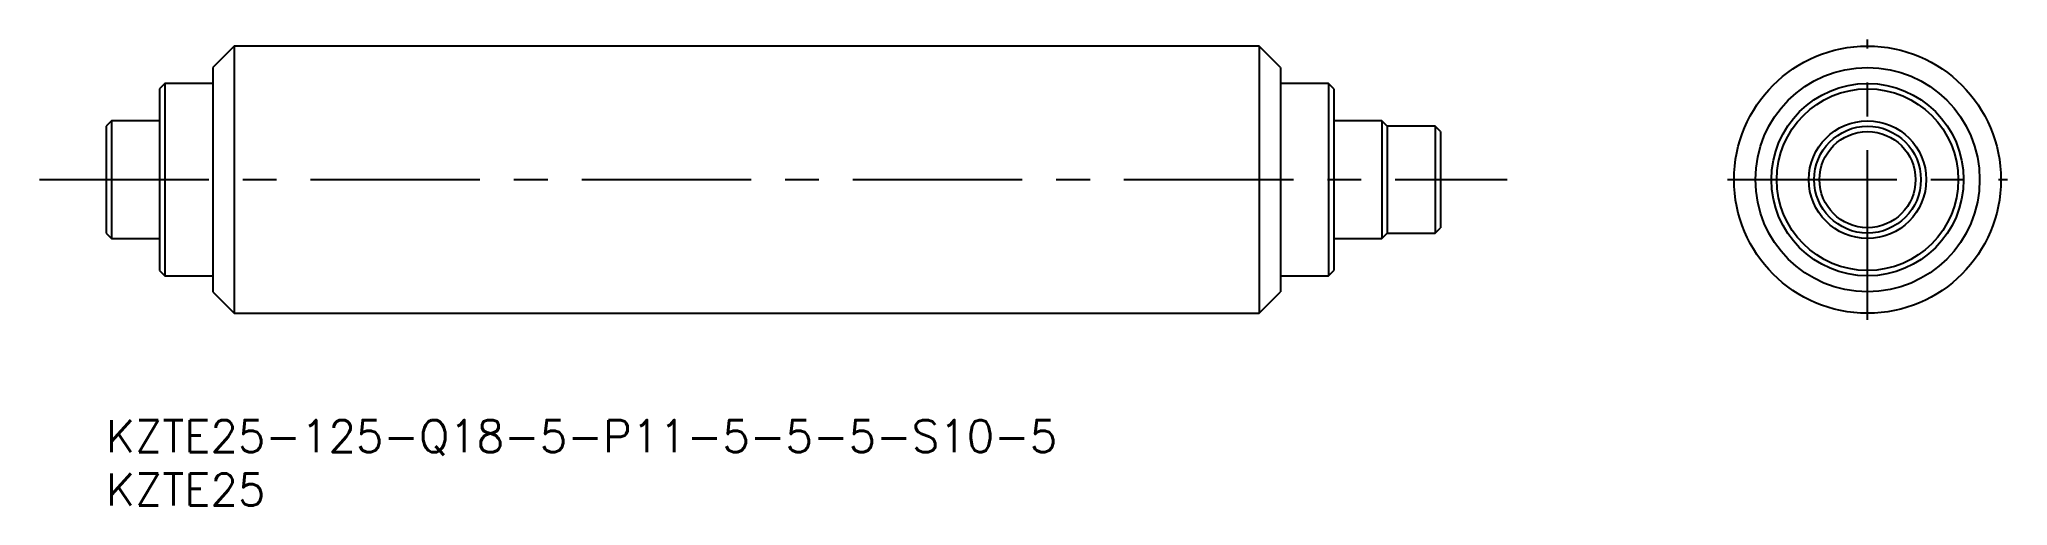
# Model space of a CAD drawing. Extents: x -6 to 178, y -8 to 36.
import ezdxf

# ---------------------------------------------------------------- set-up
doc = ezdxf.new("R2010")
doc.units = 0
doc.header["$LTSCALE"] = 0.5
doc.linetypes.add('CENTER', pattern=[50.8, 31.75, -6.35, 6.35, -6.35])
for name, color, linetype in [('MSM_CENTER', 1, 'CENTER'), ('MSM_CONTINUOUS', 7, 'CONTINUOUS'), ('MSM_PART_NUMBER', 7, 'CONTINUOUS')]:
    doc.layers.add(name, color=color, linetype=linetype)
doc.styles.get("Standard").update_dxf_attribs({"font": 'txt.shx', "height": 3, "bigfont": 'bigfont.shx'})

msp = doc.modelspace()

# ---------------------------------------------------------------- linework, layer by layer
at = {"layer": 'MSM_CENTER'}
for p, q in [((165, 9.375), (165, 35.625)), ((-6.25, 22.5), (131.25, 22.5)), ((151.875, 22.5), (178.125, 22.5))]:
    msp.add_line(p, q, dxfattribs=at)
at = {"layer": 'MSM_CONTINUOUS'}
for p, q in [((12, 35), (10, 33)), ((108, 35), (12, 35)), ((12, 35), (12, 10)), ((110, 33), (108, 35)), ((108, 35), (108, 10)), ((5.5, 31.5), (5, 31)), ((10, 31.5), (5.5, 31.5)), ((5.5, 31.5), (5.5, 13.5)), ((10, 33), (10, 12)), ((110, 33), (110, 12)), ((114.5, 31.5), (110, 31.5)), ((115, 31), (114.5, 31.5)), ((114.5, 31.5), (114.5, 13.5)), ((5, 31), (5, 14)), ((115, 31), (115, 14)), ((0.5, 28), (0, 27.5)), ((5, 28), (0.5, 28)), ((0.5, 28), (0.5, 17)), ((119.5, 28), (115, 28)), ((120, 27.5), (119.5, 28)), ((119.5, 28), (119.5, 17)), ((0, 27.5), (0, 17.5)), ((124.5, 27.5), (120, 27.5)), ((120, 27.5), (120, 17.5)), ((125, 27), (124.5, 27.5)), ((124.5, 27.5), (124.5, 17.5)), ((125, 27), (125, 18)), ((0, 17.5), (0.5, 17)), ((0.5, 17), (5, 17)), ((115, 17), (119.5, 17)), ((119.5, 17), (120, 17.5)), ((120, 17.5), (124.5, 17.5)), ((124.5, 17.5), (125, 18)), ((5, 14), (5.5, 13.5)), ((5.5, 13.5), (10, 13.5)), ((110, 13.5), (114.5, 13.5)), ((114.5, 13.5), (115, 14)), ((10, 12), (12, 10)), ((108, 10), (110, 12)), ((12, 10), (108, 10))]:
    msp.add_line(p, q, dxfattribs=at)
for radius in [12.5, 10.5, 9, 8.5, 5.5, 5, 4.5]:
    msp.add_circle((165, 22.5), radius, dxfattribs=at)

# ---------------------------------------------------------------- texts
at = {"layer": 'MSM_PART_NUMBER'}
for s, p in [('KZTE25-125-Q18-5-P11-5-5-5-S10-5', (0, -3)), ('KZTE25', (0, -8))]:
    msp.add_text(s, height=3, dxfattribs=at).set_placement(p)

doc.saveas('drawing.dxf')
